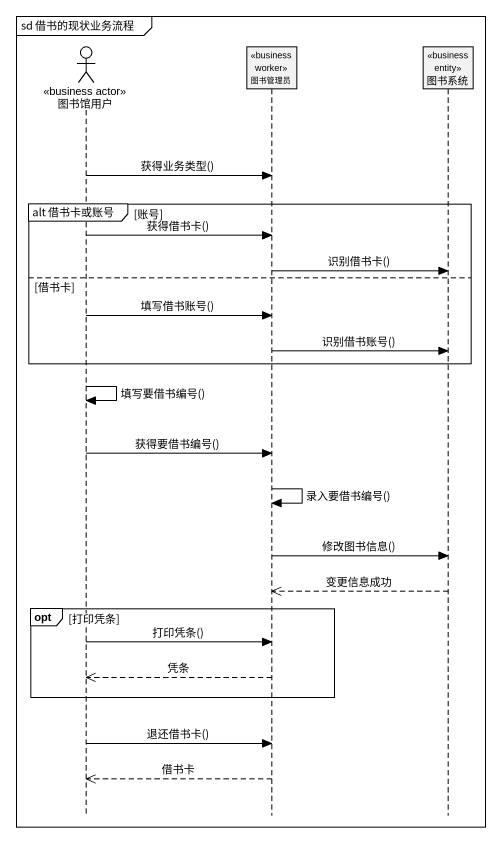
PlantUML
@startuml
mainframe sd 借书的现状业务流程
hide footbox
actor 图书馆用户 <<business actor>>
participant 图书管理员 <<business worker>>
participant 图书系统 <<business entity>>

图书馆用户 -> 图书管理员 : 获得业务类型()
group alt 借书卡或账号 [账号]
  图书馆用户 -> 图书管理员 : 获得借书卡()
  图书管理员 -> 图书系统 : 识别借书卡()
else 借书卡
  图书馆用户 -> 图书管理员 : 填写借书账号()
  图书管理员 -> 图书系统 : 识别借书账号()
end
图书馆用户 -> 图书馆用户 : 填写要借书编号()
图书馆用户 -> 图书管理员 : 获得要借书编号()
图书管理员 -> 图书管理员 : 录入要借书编号()
图书管理员 -> 图书系统 : 修改图书信息()
图书系统 -->> 图书管理员 : 变更信息成功
opt 打印凭条
  图书馆用户 -> 图书管理员 : 打印凭条()
  图书管理员 -->> 图书馆用户 : 凭条
end
图书馆用户 -> 图书管理员 : 退还借书卡()
图书管理员 -->> 图书馆用户 : 借书卡
@enduml
